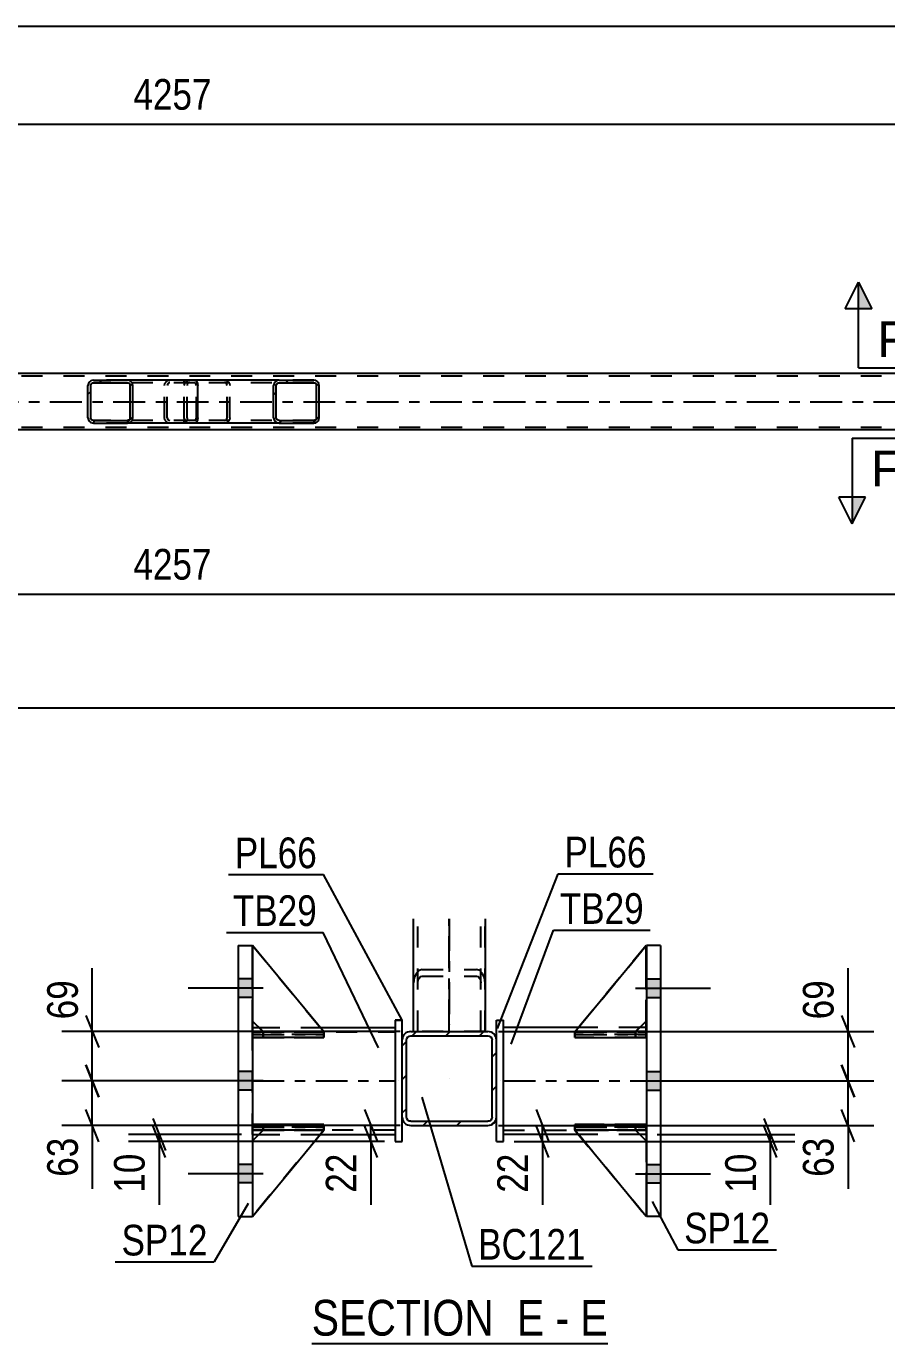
# Model space of a CAD drawing. Header units: millimetres. Extents: x 0 to 841, y 0 to 594.
# Drawn here: x 226.2 to 306.6, y 139.6 to 262.7 of the extents above; entities that cross this region are included whole.
import ezdxf

# ---------------------------------------------------------------- set-up
doc = ezdxf.new("R2010")
doc.units = ezdxf.units.MM
doc.linetypes.add('DXK_LINE_DOT2', pattern=[3.9198, 1.9599, -1.9599])
doc.linetypes.add('DXK_LINE_DOT3', pattern=[5.9187, 2.979, -0.9799, 0.9799, -0.9799])
doc.styles.add('Arial', font='ARIAL.TTF', dxfattribs={"height": 0.2})
doc.styles.add('Arial Narrow', font='ARIALN.TTF', dxfattribs={"height": 0.2})

# ---------------------------------------------------------------- blocks, each defined once
blk = doc.blocks.new('Unknown-404166606-19 - 6371')
at = {"color": 6, "linetype": 'Continuous'}
blk.add_line((252.86, 139.63), (280.51, 139.63), dxfattribs=at)
at = {"color": 0, "linetype": 'Continuous'}
for points in [[(270.97, 140.38), (270.97, 143.88), (252.86, 143.88), (252.86, 140.38)], [(274.58, 140.38), (274.58, 143.88), (272.02, 143.88), (272.02, 140.38)], [(276.9, 140.38), (276.9, 143.88), (275.63, 143.88), (275.63, 140.38)], [(280.51, 140.38), (280.51, 143.88), (277.95, 143.88), (277.95, 140.38)]]:
    blk.add_wipeout(points, dxfattribs=at)
at = {"color": 7, "linetype": 'Continuous', "style": 'Arial Narrow'}
for s, p in [('SECTION ', (252.86, 140.38)), ('E', (272.02, 140.38)), ('E', (277.95, 140.38)), ('-', (275.63, 140.38))]:
    blk.add_text(s, height=3.34, dxfattribs=at).set_placement(p)
blk = doc.blocks.new('Part-404166606-6492 - 6371')
at = {"color": 2, "linetype": 'Continuous'}
for p, q in [((285.45, 176.84), (284.12, 176.84)), ((284.12, 176.84), (284.12, 151.51)), ((285.45, 176.84), (285.45, 151.51)), ((285.45, 151.51), (284.12, 151.51))]:
    blk.add_line(p, q, dxfattribs=at)
blk = doc.blocks.new('Part-404166606-6487 - 6371')
at = {"color": 2, "linetype": 'Continuous'}
for p, q in [((245.98, 176.84), (247.31, 176.84)), ((245.98, 176.84), (245.98, 151.51)), ((247.31, 176.84), (247.31, 151.51)), ((245.98, 151.51), (247.31, 151.51))]:
    blk.add_line(p, q, dxfattribs=at)
blk = doc.blocks.new('Part-404166606-6423 - 6371')
at = {"color": 2, "linetype": 'Continuous'}
for p, q in [((262.38, 168.8), (262.38, 179.31)), ((269.05, 179.31), (269.05, 168.8))]:
    blk.add_line(p, q, dxfattribs=at)
at = {"color": 7, "linetype": 'DXK_LINE_DOT2'}
for p, q in [((262.78, 168.8), (262.78, 179.31)), ((268.65, 168.8), (268.65, 179.31)), ((269.05, 168.8), (262.38, 168.8))]:
    blk.add_line(p, q, dxfattribs=at)
at = {"color": 7, "linetype": 'DXK_LINE_DOT3'}
blk.add_line((265.71, 168.8), (265.71, 179.31), dxfattribs=at)
blk = doc.blocks.new('Bolt-404166606-6384 - 6371')
at = {"linetype": 'Continuous'}
for points in [[(285.45, 171.97), (285.45, 173.71), (284.12, 173.71), (284.12, 171.97)], [(285.45, 171.97), (285.45, 173.71), (284.12, 173.71), (284.12, 171.97)], [(285.45, 171.97), (285.45, 173.71), (284.12, 173.71), (284.12, 171.97)], [(285.45, 163.31), (285.45, 165.04), (284.12, 165.04), (284.12, 163.31)], [(285.45, 163.31), (285.45, 165.04), (284.12, 165.04), (284.12, 163.31)], [(285.45, 154.64), (285.45, 156.37), (284.12, 156.37), (284.12, 154.64)], [(285.45, 154.64), (285.45, 156.37), (284.12, 156.37), (284.12, 154.64)], [(285.45, 154.64), (285.45, 156.37), (284.12, 156.37), (284.12, 154.64)]]:
    blk.add_hatch(color=1, dxfattribs=at).paths.add_polyline_path(points)
at = {"color": 1, "linetype": 'Continuous'}
for p, q in [((284.12, 173.71), (285.45, 173.71)), ((284.12, 173.71), (285.45, 173.71)), ((284.12, 173.71), (285.45, 173.71)), ((283.12, 172.84), (290.12, 172.84)), ((283.12, 172.84), (290.12, 172.84)), ((283.12, 172.84), (290.12, 172.84)), ((284.12, 171.97), (285.45, 171.97)), ((284.12, 171.97), (285.45, 171.97)), ((284.12, 171.97), (285.45, 171.97)), ((284.12, 165.04), (285.45, 165.04)), ((284.12, 165.04), (285.45, 165.04)), ((283.12, 164.17), (290.12, 164.17)), ((283.12, 164.17), (290.12, 164.17)), ((284.12, 163.31), (285.45, 163.31)), ((284.12, 163.31), (285.45, 163.31)), ((284.12, 156.37), (285.45, 156.37)), ((284.12, 156.37), (285.45, 156.37)), ((284.12, 156.37), (285.45, 156.37)), ((283.12, 155.51), (290.12, 155.51)), ((283.12, 155.51), (290.12, 155.51)), ((283.12, 155.51), (290.12, 155.51)), ((284.12, 154.64), (285.45, 154.64)), ((284.12, 154.64), (285.45, 154.64)), ((284.12, 154.64), (285.45, 154.64))]:
    blk.add_line(p, q, dxfattribs=at)
blk = doc.blocks.new('Bolt-404166606-6385 - 6371')
at = {"linetype": 'Continuous'}
for points in [[(247.31, 171.97), (247.31, 173.71), (245.98, 173.71), (245.98, 171.97)], [(247.31, 171.97), (247.31, 173.71), (245.98, 173.71), (245.98, 171.97)], [(247.31, 171.97), (247.31, 173.71), (245.98, 173.71), (245.98, 171.97)], [(247.31, 163.31), (247.31, 165.04), (245.98, 165.04), (245.98, 163.31)], [(247.31, 163.31), (247.31, 165.04), (245.98, 165.04), (245.98, 163.31)], [(247.31, 154.64), (247.31, 156.37), (245.98, 156.37), (245.98, 154.64)], [(247.31, 154.64), (247.31, 156.37), (245.98, 156.37), (245.98, 154.64)], [(247.31, 154.64), (247.31, 156.37), (245.98, 156.37), (245.98, 154.64)]]:
    blk.add_hatch(color=1, dxfattribs=at).paths.add_polyline_path(points)
at = {"color": 1, "linetype": 'Continuous'}
for p, q in [((247.31, 173.71), (245.98, 173.71)), ((247.31, 173.71), (245.98, 173.71)), ((247.31, 173.71), (245.98, 173.71)), ((248.31, 172.84), (241.31, 172.84)), ((248.31, 172.84), (241.31, 172.84)), ((248.31, 172.84), (241.31, 172.84)), ((247.31, 171.97), (245.98, 171.97)), ((247.31, 171.97), (245.98, 171.97)), ((247.31, 171.97), (245.98, 171.97)), ((247.31, 165.04), (245.98, 165.04)), ((247.31, 165.04), (245.98, 165.04)), ((248.31, 164.17), (241.31, 164.17)), ((248.31, 164.17), (241.31, 164.17)), ((247.31, 163.31), (245.98, 163.31)), ((247.31, 163.31), (245.98, 163.31)), ((247.31, 156.37), (245.98, 156.37)), ((247.31, 156.37), (245.98, 156.37)), ((247.31, 156.37), (245.98, 156.37)), ((248.31, 155.51), (241.31, 155.51)), ((248.31, 155.51), (241.31, 155.51)), ((248.31, 155.51), (241.31, 155.51)), ((247.31, 154.64), (245.98, 154.64)), ((247.31, 154.64), (245.98, 154.64)), ((247.31, 154.64), (245.98, 154.64))]:
    blk.add_line(p, q, dxfattribs=at)
blk = doc.blocks.new('Part-404166606-6425 - 6371')
at = {"color": 7, "linetype": 'DXK_LINE_DOT2'}
for p, q in [((262.38, 168.8), (262.38, 179.31)), ((262.78, 168.8), (262.78, 179.31)), ((268.65, 168.8), (268.65, 179.31)), ((269.05, 168.8), (269.05, 179.31)), ((262.44, 173.82), (262.38, 173.34)), ((262.62, 174.22), (262.44, 173.82)), ((262.88, 174.49), (262.62, 174.22)), ((262.78, 173.34), (262.81, 173.58)), ((262.81, 173.58), (262.9, 173.78)), ((263.18, 174.59), (262.88, 174.49)), ((262.9, 173.78), (263.03, 173.92)), ((263.03, 173.92), (263.18, 173.97)), ((263.18, 174.59), (268.25, 174.59)), ((263.18, 173.97), (268.25, 173.97)), ((268.55, 174.49), (268.25, 174.59)), ((268.25, 173.97), (268.4, 173.92)), ((268.4, 173.92), (268.53, 173.78)), ((268.53, 173.78), (268.62, 173.58)), ((268.81, 174.22), (268.55, 174.49)), ((268.62, 173.58), (268.65, 173.34)), ((268.99, 173.82), (268.81, 174.22)), ((269.05, 173.34), (268.99, 173.82)), ((262.38, 168.8), (269.05, 168.8))]:
    blk.add_line(p, q, dxfattribs=at)
at = {"color": 7, "linetype": 'DXK_LINE_DOT3'}
blk.add_line((265.71, 179.31), (265.71, 169.42), dxfattribs=at)
blk = doc.blocks.new('Part-404166606-6443 - 6371')
at = {"color": 2, "linetype": 'Continuous'}
for p, q in [((277.78, 169.17), (270.78, 169.17)), ((284.12, 169.17), (283.52, 169.17)), ((277.77, 159.17), (270.78, 159.17)), ((284.12, 159.17), (283.51, 159.17))]:
    blk.add_line(p, q, dxfattribs=at)
at = {"color": 7, "linetype": 'DXK_LINE_DOT2'}
for p, q in [((270.78, 159.17), (270.78, 169.17)), ((284.12, 168.77), (270.78, 168.77)), ((283.52, 169.17), (277.78, 169.17)), ((284.12, 169.17), (284.12, 159.17)), ((270.78, 159.57), (284.12, 159.57)), ((283.51, 159.17), (277.77, 159.17))]:
    blk.add_line(p, q, dxfattribs=at)
at = {"color": 7, "linetype": 'DXK_LINE_DOT3'}
blk.add_line((270.78, 164.17), (284.12, 164.17), dxfattribs=at)
blk = doc.blocks.new('Part-404166606-6448 - 6371')
at = {"color": 2, "linetype": 'Continuous'}
for p, q in [((270.11, 169.84), (270.78, 169.84)), ((270.11, 168), (270.11, 169.84)), ((270.78, 158.51), (270.78, 169.84)), ((270.11, 158.51), (270.11, 160.8)), ((270.11, 158.51), (270.78, 158.51))]:
    blk.add_line(p, q, dxfattribs=at)
at = {"color": 7, "linetype": 'DXK_LINE_DOT2'}
for p, q in [((270.11, 169.84), (270.78, 169.84)), ((270.11, 160.8), (270.11, 168)), ((270.11, 158.51), (270.78, 158.51))]:
    blk.add_line(p, q, dxfattribs=at)
at = {"color": 7, "linetype": 'DXK_LINE_DOT3'}
blk.add_line((270.45, 164.18), (270.45, 164.18), dxfattribs=at)
blk = doc.blocks.new('Part-404166606-6453 - 6371')
at = {"color": 2, "linetype": 'Continuous'}
for p, q in [((260.65, 169.84), (261.31, 169.84)), ((260.65, 169.84), (260.65, 158.51)), ((261.31, 168), (261.31, 169.84)), ((261.31, 158.51), (261.31, 160.8)), ((260.65, 158.51), (261.31, 158.51))]:
    blk.add_line(p, q, dxfattribs=at)
at = {"color": 7, "linetype": 'DXK_LINE_DOT2'}
for p, q in [((261.31, 169.84), (260.65, 169.84)), ((261.31, 160.8), (261.31, 168)), ((260.65, 158.51), (261.31, 158.51))]:
    blk.add_line(p, q, dxfattribs=at)
at = {"color": 7, "linetype": 'DXK_LINE_DOT3'}
blk.add_line((260.98, 164.18), (260.98, 164.18), dxfattribs=at)
blk = doc.blocks.new('Part-404166606-6458 - 6371')
at = {"color": 2, "linetype": 'Continuous'}
for p, q in [((247.31, 169.17), (247.91, 169.17)), ((253.65, 169.17), (260.65, 169.17)), ((247.31, 159.17), (247.92, 159.17)), ((253.66, 159.17), (260.65, 159.17))]:
    blk.add_line(p, q, dxfattribs=at)
at = {"color": 7, "linetype": 'DXK_LINE_DOT2'}
for p, q in [((247.31, 159.17), (247.31, 169.17)), ((247.31, 168.77), (260.65, 168.77)), ((247.91, 169.17), (253.65, 169.17)), ((260.65, 169.17), (260.65, 159.17)), ((260.65, 159.57), (247.31, 159.57)), ((247.92, 159.17), (253.66, 159.17))]:
    blk.add_line(p, q, dxfattribs=at)
at = {"color": 7, "linetype": 'DXK_LINE_DOT3'}
blk.add_line((247.31, 164.17), (260.65, 164.17), dxfattribs=at)
blk = doc.blocks.new('Part-404166606-6461 - 6371')
at = {"color": 7, "linetype": 'DXK_LINE_DOT2'}
for p, q in [((277.45, 159.57), (283.11, 159.57)), ((284.11, 151.51), (277.45, 159.57)), ((277.45, 159.57), (277.45, 159.57)), ((283.11, 159.57), (277.45, 159.57)), ((277.45, 159.57), (284.11, 151.51)), ((283.11, 159.57), (284.11, 158.57)), ((283.11, 159.57), (283.11, 159.57)), ((284.11, 158.57), (283.11, 159.57)), ((284.11, 158.57), (284.11, 151.51))]:
    blk.add_line(p, q, dxfattribs=at)
at = {"color": 7, "linetype": 'DXK_LINE_DOT3'}
for p, q in [((277.45, 159.57), (284.11, 159.57)), ((284.11, 159.57), (284.11, 151.51))]:
    blk.add_line(p, q, dxfattribs=at)
blk = doc.blocks.new('Part-404166606-6464 - 6371')
at = {"color": 2, "linetype": 'Continuous'}
for p, q in [((277.45, 159.57), (277.45, 159.57)), ((283.11, 159.57), (277.45, 159.57)), ((284.11, 151.51), (277.45, 159.57)), ((283.11, 159.57), (283.11, 159.57)), ((283.11, 159.57), (284.11, 158.57))]:
    blk.add_line(p, q, dxfattribs=at)
at = {"color": 7, "linetype": 'DXK_LINE_DOT2'}
for p, q in [((277.45, 159.57), (283.11, 159.57)), ((284.11, 151.51), (277.45, 159.57)), ((283.11, 159.57), (284.11, 158.57)), ((284.11, 158.57), (284.11, 151.51))]:
    blk.add_line(p, q, dxfattribs=at)
at = {"color": 7, "linetype": 'DXK_LINE_DOT3'}
for p, q in [((277.45, 159.57), (284.11, 159.57)), ((284.11, 159.57), (284.11, 151.51))]:
    blk.add_line(p, q, dxfattribs=at)
blk = doc.blocks.new('Part-404166606-6467 - 6371')
at = {"color": 7, "linetype": 'DXK_LINE_DOT2'}
for p, q in [((284.11, 176.84), (277.45, 168.77)), ((277.45, 168.77), (284.11, 176.84)), ((284.11, 169.77), (284.11, 176.84)), ((277.45, 168.77), (283.11, 168.77)), ((277.45, 168.77), (277.45, 168.77)), ((283.11, 168.77), (277.45, 168.77)), ((283.11, 168.77), (284.11, 169.77)), ((283.11, 168.77), (284.11, 169.77)), ((283.11, 168.77), (283.11, 168.77))]:
    blk.add_line(p, q, dxfattribs=at)
at = {"color": 7, "linetype": 'DXK_LINE_DOT3'}
for p, q in [((284.11, 168.77), (284.11, 176.84)), ((277.45, 168.77), (284.11, 168.77))]:
    blk.add_line(p, q, dxfattribs=at)
blk = doc.blocks.new('Part-404166606-6470 - 6371')
at = {"color": 2, "linetype": 'Continuous'}
for p, q in [((277.45, 168.77), (284.11, 176.84)), ((284.11, 176.84), (284.11, 176.84)), ((278.28, 168.77), (277.45, 168.77)), ((277.45, 168.77), (277.45, 168.77)), ((283.12, 168.78), (284.11, 169.77))]:
    blk.add_line(p, q, dxfattribs=at)
at = {"color": 7, "linetype": 'DXK_LINE_DOT2'}
for p, q in [((284.11, 176.84), (277.45, 168.77)), ((284.11, 176.84), (284.11, 176.84)), ((284.11, 169.77), (284.11, 176.84)), ((283.11, 168.77), (277.45, 168.77)), ((283.11, 168.77), (278.28, 168.77)), ((283.11, 168.77), (284.11, 169.77)), ((283.11, 168.77), (283.12, 168.78)), ((283.11, 168.77), (283.11, 168.77))]:
    blk.add_line(p, q, dxfattribs=at)
at = {"color": 7, "linetype": 'DXK_LINE_DOT3'}
for p, q in [((284.11, 168.77), (284.11, 176.84)), ((277.45, 168.77), (284.11, 168.77))]:
    blk.add_line(p, q, dxfattribs=at)
blk = doc.blocks.new('Part-404166606-6471 - 6371')
at = {"color": 7, "linetype": 'DXK_LINE_DOT2'}
for p, q in [((277.45, 159.58), (277.45, 160.11)), ((277.45, 160.11), (283.12, 160.11)), ((284.11, 160.11), (277.45, 160.11)), ((283.12, 159.58), (283.12, 160.11)), ((283.12, 160.11), (284.12, 160.11)), ((284.11, 159.58), (284.11, 160.11)), ((284.11, 160.11), (284.12, 160.11)), ((284.12, 159.58), (284.12, 160.11)), ((283.12, 159.58), (277.45, 159.58)), ((277.45, 159.58), (284.11, 159.58)), ((284.12, 159.58), (283.12, 159.58)), ((284.11, 159.58), (284.12, 159.58))]:
    blk.add_line(p, q, dxfattribs=at)
at = {"color": 7, "linetype": 'DXK_LINE_DOT3'}
for p, q in [((284.12, 159.84), (277.45, 159.84)), ((277.45, 159.84), (284.11, 159.84))]:
    blk.add_line(p, q, dxfattribs=at)
blk = doc.blocks.new('Part-404166606-6472 - 6371')
at = {"color": 7, "linetype": 'DXK_LINE_DOT2'}
for p, q in [((277.45, 168.24), (277.45, 168.78)), ((277.45, 168.78), (283.12, 168.78)), ((284.11, 168.78), (277.45, 168.78)), ((283.12, 168.24), (283.12, 168.78)), ((283.12, 168.78), (284.12, 168.78)), ((284.11, 168.24), (284.11, 168.78)), ((284.11, 168.78), (284.12, 168.78)), ((284.12, 168.24), (284.12, 168.78)), ((283.12, 168.24), (277.45, 168.24)), ((277.45, 168.24), (284.11, 168.24)), ((284.12, 168.24), (283.12, 168.24)), ((284.11, 168.24), (284.12, 168.24))]:
    blk.add_line(p, q, dxfattribs=at)
at = {"color": 7, "linetype": 'DXK_LINE_DOT3'}
for p, q in [((284.12, 168.51), (277.45, 168.51)), ((277.45, 168.51), (284.11, 168.51))]:
    blk.add_line(p, q, dxfattribs=at)
blk = doc.blocks.new('Part-404166606-6473 - 6371')
at = {"color": 2, "linetype": 'Continuous'}
for p, q in [((277.45, 160.11), (284.12, 160.11)), ((277.45, 160.11), (277.45, 159.58)), ((284.12, 160.11), (284.12, 160.11)), ((284.12, 159.58), (284.12, 160.11)), ((284.12, 159.58), (277.45, 159.58))]:
    blk.add_line(p, q, dxfattribs=at)
at = {"color": 7, "linetype": 'DXK_LINE_DOT2'}
for p, q in [((283.12, 160.11), (277.45, 160.11)), ((284.12, 160.11), (283.12, 160.11)), ((283.12, 160.11), (283.12, 159.58)), ((284.12, 160.11), (284.12, 160.11)), ((277.45, 159.58), (283.12, 159.58)), ((283.12, 159.58), (284.12, 159.58))]:
    blk.add_line(p, q, dxfattribs=at)
blk = doc.blocks.new('Part-404166606-6474 - 6371')
at = {"color": 2, "linetype": 'Continuous'}
for p, q in [((277.45, 168.78), (277.45, 168.78)), ((277.45, 168.78), (277.45, 168.24)), ((284.12, 168.78), (278.28, 168.78)), ((284.12, 168.78), (284.12, 168.78)), ((284.12, 168.78), (284.12, 168.24)), ((277.45, 168.24), (284.12, 168.24))]:
    blk.add_line(p, q, dxfattribs=at)
at = {"color": 7, "linetype": 'DXK_LINE_DOT2'}
for p, q in [((278.28, 168.78), (277.45, 168.78)), ((283.12, 168.78), (277.45, 168.78)), ((283.12, 168.78), (284.12, 168.78)), ((283.12, 168.78), (283.12, 168.24)), ((284.12, 168.78), (284.12, 168.78)), ((277.45, 168.24), (283.12, 168.24)), ((283.12, 168.24), (284.12, 168.24))]:
    blk.add_line(p, q, dxfattribs=at)
blk = doc.blocks.new('Part-404166606-6475 - 6371')
at = {"color": 7, "linetype": 'DXK_LINE_DOT2'}
for p, q in [((248.31, 159.57), (247.31, 158.57)), ((247.31, 151.51), (253.98, 159.57)), ((247.31, 158.57), (248.31, 159.57)), ((253.98, 159.57), (247.31, 151.51)), ((253.98, 159.57), (248.31, 159.57)), ((248.31, 159.57), (248.31, 159.57)), ((248.31, 159.57), (253.98, 159.57)), ((253.98, 159.57), (253.98, 159.57)), ((247.31, 158.57), (247.31, 151.51))]:
    blk.add_line(p, q, dxfattribs=at)
at = {"color": 7, "linetype": 'DXK_LINE_DOT3'}
for p, q in [((253.98, 159.57), (247.31, 159.57)), ((247.31, 159.57), (247.31, 151.51))]:
    blk.add_line(p, q, dxfattribs=at)
blk = doc.blocks.new('Part-404166606-6476 - 6371')
at = {"color": 2, "linetype": 'Continuous'}
for p, q in [((248.31, 159.57), (247.31, 158.57)), ((247.31, 151.51), (253.98, 159.57)), ((253.98, 159.57), (248.31, 159.57)), ((248.31, 159.57), (248.31, 159.57)), ((253.98, 159.57), (253.98, 159.57))]:
    blk.add_line(p, q, dxfattribs=at)
at = {"color": 7, "linetype": 'DXK_LINE_DOT2'}
for p, q in [((247.31, 158.57), (248.31, 159.57)), ((247.31, 151.51), (253.98, 159.57)), ((248.31, 159.57), (253.98, 159.57)), ((247.31, 158.57), (247.31, 151.51))]:
    blk.add_line(p, q, dxfattribs=at)
at = {"color": 7, "linetype": 'DXK_LINE_DOT3'}
for p, q in [((253.98, 159.57), (247.31, 159.57)), ((247.31, 159.57), (247.31, 151.51))]:
    blk.add_line(p, q, dxfattribs=at)
blk = doc.blocks.new('Part-404166606-6477 - 6371')
at = {"color": 7, "linetype": 'DXK_LINE_DOT2'}
for p, q in [((247.31, 169.77), (247.31, 176.84)), ((247.31, 176.84), (253.98, 168.77)), ((247.31, 176.84), (253.98, 168.77)), ((248.31, 168.77), (247.31, 169.77)), ((248.31, 168.77), (247.31, 169.77)), ((253.98, 168.77), (248.31, 168.77)), ((248.31, 168.77), (248.31, 168.77)), ((248.31, 168.77), (253.98, 168.77)), ((253.98, 168.77), (253.98, 168.77))]:
    blk.add_line(p, q, dxfattribs=at)
at = {"color": 7, "linetype": 'DXK_LINE_DOT3'}
for p, q in [((247.31, 168.77), (247.31, 176.84)), ((253.98, 168.77), (247.31, 168.77))]:
    blk.add_line(p, q, dxfattribs=at)
blk = doc.blocks.new('Part-404166606-6478 - 6371')
at = {"color": 2, "linetype": 'Continuous'}
for p, q in [((247.31, 176.84), (247.31, 176.84)), ((253.98, 168.77), (247.32, 176.84)), ((248.31, 168.78), (247.31, 169.77)), ((253.15, 168.77), (253.98, 168.77)), ((253.98, 168.77), (253.98, 168.77))]:
    blk.add_line(p, q, dxfattribs=at)
at = {"color": 7, "linetype": 'DXK_LINE_DOT2'}
for p, q in [((247.31, 176.84), (253.98, 168.77)), ((247.32, 176.84), (247.31, 176.84)), ((247.31, 169.77), (247.31, 176.84)), ((248.31, 168.77), (247.31, 169.77)), ((248.31, 168.77), (248.31, 168.78)), ((253.98, 168.77), (248.31, 168.77)), ((248.31, 168.77), (248.31, 168.77)), ((248.31, 168.77), (253.15, 168.77))]:
    blk.add_line(p, q, dxfattribs=at)
at = {"color": 7, "linetype": 'DXK_LINE_DOT3'}
for p, q in [((247.31, 168.77), (247.31, 176.84)), ((253.98, 168.77), (247.31, 168.77))]:
    blk.add_line(p, q, dxfattribs=at)
blk = doc.blocks.new('Part-404166606-6479 - 6371')
at = {"color": 7, "linetype": 'DXK_LINE_DOT2'}
for p, q in [((247.31, 160.11), (248.31, 160.11)), ((253.98, 160.11), (247.31, 160.11)), ((247.31, 160.11), (247.31, 160.11)), ((247.31, 160.11), (247.31, 159.58)), ((247.31, 160.11), (247.31, 159.58)), ((248.31, 160.11), (253.98, 160.11)), ((248.31, 160.11), (248.31, 159.58)), ((253.98, 160.11), (253.98, 159.58)), ((248.31, 159.58), (247.31, 159.58)), ((247.31, 159.58), (253.98, 159.58)), ((247.31, 159.58), (247.31, 159.58)), ((253.98, 159.58), (248.31, 159.58))]:
    blk.add_line(p, q, dxfattribs=at)
blk = doc.blocks.new('Part-404166606-6480 - 6371')
at = {"color": 7, "linetype": 'DXK_LINE_DOT2'}
for p, q in [((247.31, 168.78), (248.31, 168.78)), ((253.98, 168.78), (247.31, 168.78)), ((247.31, 168.78), (247.31, 168.78)), ((247.31, 168.78), (247.31, 168.24)), ((247.31, 168.78), (247.31, 168.24)), ((248.31, 168.78), (253.98, 168.78)), ((248.31, 168.78), (248.31, 168.24)), ((253.98, 168.78), (253.98, 168.24)), ((248.31, 168.24), (247.31, 168.24)), ((247.31, 168.24), (253.98, 168.24)), ((247.31, 168.24), (247.31, 168.24)), ((253.98, 168.24), (248.31, 168.24))]:
    blk.add_line(p, q, dxfattribs=at)
at = {"color": 7, "linetype": 'DXK_LINE_DOT3'}
for p, q in [((247.31, 168.51), (253.98, 168.51)), ((253.98, 168.51), (247.31, 168.51))]:
    blk.add_line(p, q, dxfattribs=at)
blk = doc.blocks.new('Part-404166606-6481 - 6371')
at = {"color": 2, "linetype": 'Continuous'}
for p, q in [((247.31, 159.58), (247.31, 160.11)), ((253.98, 160.11), (247.31, 160.11)), ((253.98, 159.58), (253.98, 160.11)), ((253.98, 159.58), (247.31, 159.58)), ((247.31, 159.58), (247.31, 159.58))]:
    blk.add_line(p, q, dxfattribs=at)
at = {"color": 7, "linetype": 'DXK_LINE_DOT2'}
for p, q in [((248.31, 160.11), (247.31, 160.11)), ((248.31, 159.58), (248.31, 160.11)), ((253.98, 160.11), (248.31, 160.11)), ((247.31, 159.58), (248.31, 159.58)), ((248.31, 159.58), (253.98, 159.58))]:
    blk.add_line(p, q, dxfattribs=at)
at = {"color": 7, "linetype": 'DXK_LINE_DOT3'}
for p, q in [((247.31, 159.84), (253.98, 159.84)), ((253.98, 159.84), (247.31, 159.84))]:
    blk.add_line(p, q, dxfattribs=at)
blk = doc.blocks.new('Part-404166606-6482 - 6371')
at = {"color": 2, "linetype": 'Continuous'}
for p, q in [((247.31, 168.24), (247.31, 168.78)), ((247.31, 168.78), (253.15, 168.78)), ((253.98, 168.24), (253.98, 168.78)), ((253.98, 168.78), (253.98, 168.78)), ((253.98, 168.24), (247.31, 168.24)), ((247.31, 168.24), (247.31, 168.24))]:
    blk.add_line(p, q, dxfattribs=at)
at = {"color": 7, "linetype": 'DXK_LINE_DOT2'}
for p, q in [((248.31, 168.78), (247.31, 168.78)), ((248.31, 168.24), (248.31, 168.78)), ((248.31, 168.78), (253.98, 168.78)), ((247.31, 168.24), (248.31, 168.24)), ((248.31, 168.24), (253.98, 168.24))]:
    blk.add_line(p, q, dxfattribs=at)
blk = doc.blocks.new('Part-404166606-6521 - 6371')
at = {"linetype": 'Continuous'}
h = blk.add_hatch(dxfattribs=at)
h.set_pattern_fill('', scale=0.7, style=0, pattern_type=0)
h.set_pattern_definition([(45, (269.6207, 160.0619), (-1.57154, 1.57154), [])])
h.paths.add_polyline_path([(269.31, 160), (269.62, 160.06), (269.88, 160.24), (270.05, 160.49), (270.11, 160.8), (270.11, 168), (270.05, 168.31), (269.88, 168.57), (269.62, 168.74), (269.31, 168.8), (262.11, 168.8), (261.81, 168.74), (261.55, 168.57), (261.38, 168.31), (261.31, 168), (261.31, 160.8), (261.38, 160.49), (261.55, 160.24), (261.81, 160.06), (262.11, 160)])
h.paths.add_polyline_path([(262.11, 160.4), (261.96, 160.43), (261.83, 160.52), (261.74, 160.65), (261.71, 160.8), (261.71, 168), (261.74, 168.15), (261.83, 168.28), (261.96, 168.37), (262.11, 168.4), (269.31, 168.4), (269.47, 168.37), (269.6, 168.28), (269.68, 168.15), (269.71, 168), (269.71, 160.8), (269.68, 160.65), (269.6, 160.52), (269.47, 160.43), (269.31, 160.4)])
at = {"color": 2, "linetype": 'Continuous'}
for p, q in [((262.11, 168.8), (261.81, 168.74)), ((262.11, 168.8), (269.31, 168.8)), ((269.62, 168.74), (269.31, 168.8)), ((261.38, 168.31), (261.31, 168)), ((261.31, 160.8), (261.31, 168)), ((261.71, 168), (261.74, 168.15)), ((261.71, 160.8), (261.71, 168)), ((261.74, 168.15), (261.83, 168.28)), ((261.83, 168.28), (261.96, 168.37)), ((261.96, 168.37), (262.11, 168.4)), ((262.11, 168.4), (269.31, 168.4)), ((269.31, 168.4), (269.47, 168.37)), ((269.47, 168.37), (269.6, 168.28)), ((269.6, 168.28), (269.68, 168.15)), ((269.68, 168.15), (269.71, 168)), ((269.71, 160.8), (269.71, 168)), ((270.11, 168), (270.05, 168.31)), ((270.11, 160.8), (270.11, 168)), ((261.31, 160.8), (261.38, 160.49)), ((261.74, 160.65), (261.71, 160.8)), ((261.83, 160.52), (261.74, 160.65)), ((261.81, 160.06), (262.11, 160)), ((261.96, 160.43), (261.83, 160.52)), ((262.11, 160.4), (261.96, 160.43)), ((262.11, 160.4), (269.31, 160.4)), ((262.11, 160), (269.31, 160)), ((269.47, 160.43), (269.31, 160.4)), ((269.31, 160), (269.62, 160.06)), ((269.6, 160.52), (269.47, 160.43)), ((269.68, 160.65), (269.6, 160.52)), ((269.71, 160.8), (269.68, 160.65)), ((270.05, 160.49), (270.11, 160.8))]:
    blk.add_line(p, q, dxfattribs=at)
at = {"color": 7, "linetype": 'DXK_LINE_DOT3'}
blk.add_line((265.71, 164.4), (265.71, 164.4), dxfattribs=at)
at = {"color": 2, "linetype": 'Continuous'}
for centre, start, end in [((262.11, 168), 112.5, 157.5), ((269.31, 168), 22.5, 67.5), ((262.11, 160.8), 202.5, 247.5), ((269.31, 160.8), 292.5, 337.5)]:
    blk.add_arc(centre, 0.8, start, end, dxfattribs=at)
blk = doc.blocks.new('Part-404166606-3677 - 3614')
at = {"color": 2, "linetype": 'Continuous'}
for p, q in [((324.19, 230.27), (159.92, 230.27)), ((324.19, 224.99), (159.92, 224.99))]:
    blk.add_line(p, q, dxfattribs=at)
at = {"color": 7, "linetype": 'DXK_LINE_DOT2'}
for p, q in [((721.6, 230.03), (62.68, 230.03)), ((721.6, 225.23), (62.68, 225.23))]:
    blk.add_line(p, q, dxfattribs=at)
at = {"color": 7, "linetype": 'DXK_LINE_DOT3'}
blk.add_line((62.68, 227.63), (721.6, 227.63), dxfattribs=at)
blk = doc.blocks.new('Part-404166606-3790 - 3614')
at = {"linetype": 'Continuous'}
h = blk.add_hatch(dxfattribs=at)
h.set_pattern_fill('', scale=0.7, style=0, pattern_type=0)
h.set_pattern_definition([(45, (236.1062, 229.3374), (-1.57154, 1.57154), [])])
h.paths.add_polyline_path([(236.14, 229.15), (236.11, 229.34), (236, 229.49), (235.83, 229.6), (235.64, 229.63), (232.46, 229.63), (232.27, 229.6), (232.1, 229.49), (231.99, 229.34), (231.95, 229.15), (231.95, 226.11), (231.99, 225.93), (232.1, 225.77), (232.27, 225.67), (232.46, 225.63), (235.64, 225.63), (235.83, 225.67), (236, 225.77), (236.11, 225.93), (236.14, 226.11)])
h.paths.add_polyline_path([(235.87, 226.02), (235.82, 225.94), (235.74, 225.89), (235.64, 225.87), (232.46, 225.87), (232.36, 225.89), (232.28, 225.94), (232.23, 226.02), (232.21, 226.11), (232.21, 229.15), (232.23, 229.25), (232.28, 229.32), (232.36, 229.38), (232.46, 229.39), (235.64, 229.39), (235.74, 229.38), (235.82, 229.32), (235.87, 229.25), (235.89, 229.15), (235.89, 226.11)])
at = {"color": 2, "linetype": 'Continuous'}
for p, q in [((231.99, 229.34), (231.95, 229.15)), ((231.95, 226.11), (231.95, 229.15)), ((232.21, 229.15), (232.23, 229.25)), ((232.21, 226.11), (232.21, 229.15)), ((232.23, 229.25), (232.28, 229.32)), ((232.46, 229.63), (232.27, 229.6)), ((232.28, 229.32), (232.36, 229.38)), ((232.36, 229.38), (232.46, 229.39)), ((232.46, 229.63), (235.64, 229.63)), ((232.46, 229.39), (235.64, 229.39)), ((241.94, 229.63), (235.64, 229.63)), ((235.83, 229.6), (235.64, 229.63)), ((235.64, 229.39), (235.74, 229.38)), ((235.74, 229.38), (235.82, 229.32)), ((235.82, 229.32), (235.87, 229.25)), ((235.87, 229.25), (235.89, 229.15)), ((235.89, 226.11), (235.89, 229.15)), ((236.14, 229.15), (236.11, 229.34)), ((236.14, 226.11), (236.14, 229.15)), ((241.94, 229.63), (242.05, 229.6)), ((242.05, 229.6), (242.13, 229.49)), ((242.13, 229.49), (242.19, 229.34)), ((242.19, 229.34), (242.21, 229.15)), ((242.21, 226.11), (242.21, 229.15)), ((231.95, 226.11), (231.99, 225.93)), ((232.23, 226.02), (232.21, 226.11)), ((232.28, 225.94), (232.23, 226.02)), ((232.27, 225.67), (232.46, 225.63)), ((232.36, 225.89), (232.28, 225.94)), ((232.46, 225.87), (232.36, 225.89)), ((232.46, 225.87), (235.64, 225.87)), ((232.46, 225.63), (235.64, 225.63)), ((235.74, 225.89), (235.64, 225.87)), ((235.64, 225.63), (235.83, 225.67)), ((241.94, 225.63), (235.64, 225.63)), ((235.82, 225.94), (235.74, 225.89)), ((235.87, 226.02), (235.82, 225.94)), ((235.89, 226.11), (235.87, 226.02)), ((236.11, 225.93), (236.14, 226.11)), ((242.05, 225.67), (241.94, 225.63)), ((242.13, 225.77), (242.05, 225.67)), ((242.19, 225.93), (242.13, 225.77)), ((242.21, 226.11), (242.19, 225.93))]:
    blk.add_line(p, q, dxfattribs=at)
at = {"color": 7, "linetype": 'DXK_LINE_DOT2'}
for p, q in [((235.64, 229.63), (232.46, 229.63)), ((241.94, 229.39), (232.46, 229.39)), ((239.1, 229.15), (239.14, 229.34)), ((239.1, 226.11), (239.1, 229.15)), ((239.38, 229.25), (239.36, 229.15)), ((239.36, 226.11), (239.36, 229.15)), ((239.43, 229.32), (239.38, 229.25)), ((239.42, 229.6), (239.61, 229.63)), ((239.51, 229.38), (239.43, 229.32)), ((239.61, 229.39), (239.51, 229.38)), ((240.95, 229.39), (240.95, 229.63)), ((241.99, 229.38), (241.94, 229.39)), ((242.04, 229.32), (241.99, 229.38)), ((242.07, 229.25), (242.04, 229.32)), ((242.08, 229.15), (242.07, 229.25)), ((242.08, 226.11), (242.08, 229.15)), ((241.94, 225.87), (232.46, 225.87)), ((235.64, 225.63), (232.46, 225.63)), ((239.14, 225.93), (239.1, 226.11)), ((239.36, 226.11), (239.38, 226.02)), ((239.38, 226.02), (239.43, 225.94)), ((239.61, 225.63), (239.42, 225.67)), ((239.43, 225.94), (239.45, 225.93)), ((239.45, 225.93), (239.51, 225.89)), ((239.51, 225.89), (239.61, 225.87)), ((240.95, 225.63), (240.95, 225.87)), ((241.94, 225.87), (241.99, 225.89)), ((241.99, 225.89), (242.04, 225.94)), ((242.04, 225.94), (242.07, 226.02)), ((242.07, 226.02), (242.08, 226.11))]:
    blk.add_line(p, q, dxfattribs=at)
at = {"color": 2, "linetype": 'Continuous'}
for centre, start, end in [((232.44, 229.14), 111.1941, 156.1506), ((235.66, 229.14), 23.8494, 68.8059), ((232.44, 226.13), 203.8494, 248.8059), ((235.66, 226.13), 291.1941, 336.1506)]:
    blk.add_arc(centre, 0.492, start, end, dxfattribs=at)
at = {"color": 7, "linetype": 'DXK_LINE_DOT2'}
for centre, start, end in [((239.59, 229.14), 111.1941, 156.1506), ((239.59, 226.13), 203.8494, 248.8059)]:
    blk.add_arc(centre, 0.492, start, end, dxfattribs=at)
blk = doc.blocks.new('Part-404166606-3791 - 3614')
at = {"linetype": 'Continuous'}
h = blk.add_hatch(dxfattribs=at)
h.set_pattern_fill('', scale=0.7, style=0, pattern_type=0)
h.set_pattern_definition([(45, (253.517, 229.3374), (-1.57154, 1.57154), [])])
h.paths.add_polyline_path([(253.56, 229.15), (253.52, 229.34), (253.41, 229.49), (253.24, 229.6), (253.05, 229.63), (249.81, 229.63), (249.61, 229.6), (249.45, 229.49), (249.34, 229.34), (249.3, 229.15), (249.3, 226.11), (249.34, 225.93), (249.45, 225.77), (249.61, 225.67), (249.81, 225.63), (253.05, 225.63), (253.24, 225.67), (253.41, 225.77), (253.52, 225.93), (253.56, 226.11)])
h.paths.add_polyline_path([(253.28, 226.02), (253.23, 225.94), (253.14, 225.89), (253.05, 225.87), (249.81, 225.87), (249.71, 225.89), (249.63, 225.94), (249.57, 226.02), (249.55, 226.11), (249.55, 229.15), (249.57, 229.25), (249.63, 229.32), (249.71, 229.38), (249.81, 229.39), (253.05, 229.39), (253.14, 229.38), (253.23, 229.32), (253.28, 229.25), (253.3, 229.15), (253.3, 226.11)])
at = {"color": 7, "linetype": 'DXK_LINE_DOT2'}
for p, q in [((240.95, 229.15), (240.99, 229.34)), ((240.95, 226.11), (240.95, 229.15)), ((241.22, 229.25), (241.21, 229.15)), ((241.21, 226.11), (241.21, 229.15)), ((241.28, 229.32), (241.22, 229.25)), ((241.27, 229.6), (241.46, 229.63)), ((241.36, 229.38), (241.28, 229.32)), ((241.46, 229.39), (241.36, 229.38)), ((241.94, 229.63), (241.46, 229.63)), ((253.05, 229.39), (241.46, 229.39)), ((244.7, 229.63), (244.89, 229.6)), ((244.79, 229.38), (244.7, 229.39)), ((244.88, 229.32), (244.79, 229.38)), ((244.93, 229.25), (244.88, 229.32)), ((244.95, 229.15), (244.93, 229.25)), ((244.95, 226.11), (244.95, 229.15)), ((245.17, 229.34), (245.21, 229.15)), ((245.21, 226.11), (245.21, 229.15)), ((253.05, 229.63), (249.81, 229.63)), ((240.99, 225.93), (240.95, 226.11)), ((241.21, 226.11), (241.22, 226.02)), ((241.22, 226.02), (241.28, 225.94)), ((241.46, 225.63), (241.27, 225.67)), ((241.28, 225.94), (241.36, 225.89)), ((241.36, 225.89), (241.46, 225.87)), ((253.05, 225.87), (241.46, 225.87)), ((241.94, 225.63), (241.46, 225.63)), ((244.7, 225.87), (244.79, 225.89)), ((244.89, 225.67), (244.7, 225.63)), ((244.79, 225.89), (244.88, 225.94)), ((244.88, 225.94), (244.93, 226.02)), ((244.93, 226.02), (244.95, 226.11)), ((245.21, 226.11), (245.17, 225.93)), ((253.05, 225.63), (249.81, 225.63))]:
    blk.add_line(p, q, dxfattribs=at)
at = {"color": 2, "linetype": 'Continuous'}
for p, q in [((249.81, 229.63), (241.94, 229.63)), ((249.34, 229.34), (249.3, 229.15)), ((249.3, 226.11), (249.3, 229.15)), ((249.55, 229.15), (249.57, 229.25)), ((249.55, 226.11), (249.55, 229.15)), ((249.57, 229.25), (249.63, 229.32)), ((249.81, 229.63), (249.61, 229.6)), ((249.63, 229.32), (249.71, 229.38)), ((249.71, 229.38), (249.81, 229.39)), ((249.81, 229.63), (253.05, 229.63)), ((249.81, 229.39), (253.05, 229.39)), ((253.24, 229.6), (253.05, 229.63)), ((253.05, 229.39), (253.14, 229.38)), ((253.14, 229.38), (253.23, 229.32)), ((253.23, 229.32), (253.28, 229.25)), ((253.28, 229.25), (253.3, 229.15)), ((253.3, 226.11), (253.3, 229.15)), ((253.56, 229.15), (253.52, 229.34)), ((253.56, 226.11), (253.56, 229.15)), ((249.81, 225.63), (241.94, 225.63)), ((249.3, 226.11), (249.34, 225.93)), ((249.57, 226.02), (249.55, 226.11)), ((249.63, 225.94), (249.57, 226.02)), ((249.61, 225.67), (249.81, 225.63)), ((249.71, 225.89), (249.63, 225.94)), ((249.81, 225.87), (249.71, 225.89)), ((249.81, 225.87), (253.05, 225.87)), ((249.81, 225.63), (253.05, 225.63)), ((253.14, 225.89), (253.05, 225.87)), ((253.05, 225.63), (253.24, 225.67)), ((253.23, 225.94), (253.14, 225.89)), ((253.28, 226.02), (253.23, 225.94)), ((253.3, 226.11), (253.28, 226.02)), ((253.52, 225.93), (253.56, 226.11))]:
    blk.add_line(p, q, dxfattribs=at)
at = {"color": 7, "linetype": 'DXK_LINE_DOT2'}
for centre, start, end in [((241.44, 229.13), 110.7583, 155.68), ((244.72, 229.13), 24.32, 69.2417), ((241.44, 226.13), 204.32, 249.2417), ((244.72, 226.13), 290.7583, 335.68)]:
    blk.add_arc(centre, 0.496, start, end, dxfattribs=at)
at = {"color": 2, "linetype": 'Continuous'}
for centre, start, end in [((249.79, 229.13), 110.7583, 155.68), ((253.06, 229.13), 24.32, 69.2417), ((249.79, 226.13), 204.32, 249.2417), ((253.06, 226.13), 290.7583, 335.68)]:
    blk.add_arc(centre, 0.496, start, end, dxfattribs=at)
blk = doc.blocks.new('StraightDimension-404166606-37894 - 6371')
at = {"color": 7, "linetype": 'Continuous'}
for p, q in [((295.1, 160.67), (296.3, 157.67)), ((296.3, 157.01), (295.1, 160.01)), ((285.12, 159.17), (298.1, 159.17)), ((295.7, 158.51), (295.7, 159.17)), ((271.78, 158.51), (298.1, 158.51)), ((295.7, 158.51), (295.7, 152.6)), ((295.7, 158.51), (295.7, 152.6))]:
    blk.add_line(p, q, dxfattribs=at)
at = {"color": 0}
blk.add_wipeout([(294.95, 157.98), (290.75, 157.98), (290.75, 153.13), (294.95, 153.13)], dxfattribs=at)
at = {"color": 3, "style": 'Arial Narrow'}
blk.add_text('10', height=2.863, rotation=90.0002, dxfattribs=at).set_placement((294.35, 153.73))
blk = doc.blocks.new('StraightDimension-404166606-37854 - 6371')
at = {"color": 7, "linetype": 'Continuous'}
for p, q in [((302.36, 165.67), (303.56, 162.67)), ((289.87, 164.17), (305.36, 164.17)), ((302.96, 160), (302.96, 164.17)), ((303.56, 158.5), (302.36, 161.5)), ((270.31, 160), (305.36, 160)), ((302.96, 160), (302.96, 154.09)), ((302.96, 160), (302.96, 154.09))]:
    blk.add_line(p, q, dxfattribs=at)
at = {"color": 0}
blk.add_wipeout([(302.21, 159.48), (298.01, 159.48), (298.01, 154.62), (302.21, 154.62)], dxfattribs=at)
at = {"color": 3, "style": 'Arial Narrow'}
blk.add_text('63', height=2.863, rotation=90.0002, dxfattribs=at).set_placement((301.61, 155.22))
blk = doc.blocks.new('StraightDimension-404166606-37883 - 6371')
at = {"color": 7, "linetype": 'Continuous'}
for p, q in [((238, 160.67), (239.2, 157.67)), ((239.2, 157.01), (238, 160.01)), ((246.31, 159.17), (235.75, 159.17)), ((238.6, 158.51), (238.6, 159.17)), ((259.65, 158.51), (235.75, 158.51)), ((238.6, 158.51), (238.6, 152.6)), ((238.6, 158.51), (238.6, 152.6))]:
    blk.add_line(p, q, dxfattribs=at)
at = {"color": 0}
blk.add_wipeout([(237.85, 157.98), (233.65, 157.98), (233.65, 153.13), (237.85, 153.13)], dxfattribs=at)
at = {"color": 3, "style": 'Arial Narrow'}
blk.add_text('10', height=2.863, rotation=90.0002, dxfattribs=at).set_placement((237.25, 153.73))
blk = doc.blocks.new('StraightDimension-404166606-37905 - 6371')
at = {"color": 7, "linetype": 'Continuous'}
for p, q in [((257.79, 161.5), (258.99, 158.5)), ((261.11, 160), (255.54, 160)), ((258.99, 157.01), (257.79, 160.01)), ((258.39, 158.51), (258.39, 160)), ((259.65, 158.51), (255.54, 158.51)), ((258.39, 158.51), (258.39, 152.6)), ((258.39, 158.51), (258.39, 152.6))]:
    blk.add_line(p, q, dxfattribs=at)
at = {"color": 0}
blk.add_wipeout([(257.64, 157.98), (253.44, 157.98), (253.44, 153.13), (257.64, 153.13)], dxfattribs=at)
at = {"color": 3, "style": 'Arial Narrow'}
blk.add_text('22', height=2.863, rotation=90.0002, dxfattribs=at).set_placement((257.04, 153.73))
blk = doc.blocks.new('StraightDimension-404166606-37834 - 6371')
at = {"color": 7, "linetype": 'Continuous'}
for p, q in [((232.36, 168.8), (232.36, 174.71)), ((232.36, 168.8), (232.36, 174.71)), ((231.76, 170.3), (232.96, 167.3)), ((261.11, 168.8), (229.51, 168.8)), ((232.36, 164.17), (232.36, 168.8)), ((232.96, 162.67), (231.76, 165.67)), ((241.36, 164.17), (229.51, 164.17))]:
    blk.add_line(p, q, dxfattribs=at)
at = {"color": 0}
blk.add_wipeout([(231.61, 174.18), (227.41, 174.18), (227.41, 169.33), (231.61, 169.33)], dxfattribs=at)
at = {"color": 3, "style": 'Arial Narrow'}
blk.add_text('69', height=2.863, rotation=90.0002, dxfattribs=at).set_placement((231.01, 169.93))
blk = doc.blocks.new('StraightDimension-404166606-37835 - 6371')
at = {"color": 7, "linetype": 'Continuous'}
for p, q in [((231.76, 165.67), (232.96, 162.67)), ((241.36, 164.17), (229.51, 164.17)), ((232.36, 160), (232.36, 164.17)), ((232.96, 158.5), (231.76, 161.5)), ((261.11, 160), (229.51, 160)), ((232.36, 160), (232.36, 154.09)), ((232.36, 160), (232.36, 154.09))]:
    blk.add_line(p, q, dxfattribs=at)
at = {"color": 0}
blk.add_wipeout([(231.61, 159.48), (227.41, 159.48), (227.41, 154.62), (231.61, 154.62)], dxfattribs=at)
at = {"color": 3, "style": 'Arial Narrow'}
blk.add_text('63', height=2.863, rotation=90.0002, dxfattribs=at).set_placement((231.01, 155.22))
blk = doc.blocks.new('StraightDimension-404166606-37853 - 6371')
at = {"color": 7, "linetype": 'Continuous'}
for p, q in [((302.96, 168.8), (302.96, 174.71)), ((302.96, 168.8), (302.96, 174.71)), ((302.36, 170.3), (303.56, 167.3)), ((270.31, 168.8), (305.36, 168.8)), ((302.96, 164.17), (302.96, 168.8)), ((303.56, 162.67), (302.36, 165.67)), ((289.87, 164.17), (305.36, 164.17))]:
    blk.add_line(p, q, dxfattribs=at)
at = {"color": 0}
blk.add_wipeout([(302.21, 174.18), (298.01, 174.18), (298.01, 169.33), (302.21, 169.33)], dxfattribs=at)
at = {"color": 3, "style": 'Arial Narrow'}
blk.add_text('69', height=2.863, rotation=90.0002, dxfattribs=at).set_placement((301.61, 169.93))
blk = doc.blocks.new('StraightDimension-404166606-37916 - 6371')
at = {"color": 7, "linetype": 'Continuous'}
for p, q in [((273.81, 161.5), (275.01, 158.5)), ((270.31, 160), (276.81, 160)), ((275.01, 157.01), (273.81, 160.01)), ((274.41, 158.51), (274.41, 160)), ((271.78, 158.51), (276.81, 158.51)), ((274.41, 158.51), (274.41, 152.6)), ((274.41, 158.51), (274.41, 152.6))]:
    blk.add_line(p, q, dxfattribs=at)
at = {"color": 0}
blk.add_wipeout([(273.66, 157.98), (269.46, 157.98), (269.46, 153.13), (273.66, 153.13)], dxfattribs=at)
at = {"color": 3, "style": 'Arial Narrow'}
blk.add_text('22', height=2.863, rotation=90.0002, dxfattribs=at).set_placement((273.06, 153.73))
blk = doc.blocks.new('StraightDimension-404166606-19207 - 3614')
at = {"color": 7, "linetype": 'Continuous'}
blk.add_line((53.42, 199.02), (730.86, 199.02), dxfattribs=at)
blk = doc.blocks.new('StraightDimension-404166606-14226 - 3614')
at = {"color": 7, "linetype": 'Continuous'}
for p, q in [((154.72, 215.59), (154.72, 201.05)), ((324.99, 215.59), (324.99, 201.05)), ((156.22, 210.26), (153.22, 209.06)), ((154.72, 209.66), (324.99, 209.66)), ((323.49, 209.06), (326.49, 210.26))]:
    blk.add_line(p, q, dxfattribs=at)
at = {"color": 0}
blk.add_wipeout([(244.11, 210.41), (244.11, 214.61), (235.6, 214.61), (235.6, 210.41)], dxfattribs=at)
at = {"color": 3, "style": 'Arial Narrow'}
blk.add_text('4257', height=2.863, dxfattribs=at).set_placement((236.2, 211.01))
at = {"color": 0, "linetype": 'Continuous'}
blk.add_wipeout([(324.39, 208.96), (320.19, 208.96), (320.19, 200.45), (324.39, 200.45)], dxfattribs=at)
at = {"color": 3, "linetype": 'Continuous', "style": 'Arial Narrow'}
blk.add_text('7510', height=2.863, rotation=90.0002, dxfattribs=at).set_placement((323.79, 201.05))
blk = doc.blocks.new('StraightDimension-404166606-14249 - 3614')
at = {"color": 7, "linetype": 'Continuous'}
for p, q in [((154.72, 239.67), (154.72, 256.41)), ((324.99, 239.67), (324.99, 256.41)), ((156.22, 254.16), (153.22, 252.96)), ((154.72, 253.56), (324.99, 253.56)), ((323.49, 252.96), (326.49, 254.16))]:
    blk.add_line(p, q, dxfattribs=at)
at = {"color": 0}
blk.add_wipeout([(244.11, 254.31), (244.11, 258.51), (235.6, 258.51), (235.6, 254.31)], dxfattribs=at)
at = {"color": 3, "style": 'Arial Narrow'}
blk.add_text('4257', height=2.863, dxfattribs=at).set_placement((236.2, 254.91))
blk = doc.blocks.new('StraightDimension-404166606-19240 - 3614')
at = {"color": 7, "linetype": 'Continuous'}
blk.add_line((54.06, 262.7), (730.22, 262.7), dxfattribs=at)
blk = doc.blocks.new('Mark-404166606-6488 - 6371')
at = {"color": 0}
blk.add_wipeout([(295.69, 149), (295.69, 152), (287.65, 152), (287.65, 149)], dxfattribs=at)
blk.add_wipeout([(295.69, 149), (295.69, 152), (287.65, 152), (287.65, 149)], dxfattribs=at)
at = {"color": 30, "linetype": 'Continuous'}
for p, q in [((284.65, 152.92), (287.05, 148.4)), ((287.05, 148.4), (296.29, 148.4))]:
    blk.add_line(p, q, dxfattribs=at)
at = {"color": 3, "style": 'Arial Narrow'}
blk.add_text('SP12', height=2.863, dxfattribs=at).set_placement((287.65, 149))
blk = doc.blocks.new('Mark-404166606-6439 - 6371')
at = {"color": 0}
blk.add_wipeout([(283.89, 178.85), (283.89, 181.85), (276.03, 181.85), (276.03, 178.85)], dxfattribs=at)
blk.add_wipeout([(283.89, 178.85), (283.89, 181.85), (276.03, 181.85), (276.03, 178.85)], dxfattribs=at)
at = {"color": 30, "linetype": 'Continuous'}
for p, q in [((271.5, 167.6), (275.43, 178.25)), ((275.43, 178.25), (284.49, 178.25))]:
    blk.add_line(p, q, dxfattribs=at)
at = {"color": 3, "style": 'Arial Narrow'}
blk.add_text('TB29', height=2.863, dxfattribs=at).set_placement((276.03, 178.85))
blk = doc.blocks.new('Mark-404166606-6444 - 6371')
at = {"color": 0}
blk.add_wipeout([(284.15, 184.12), (284.15, 187.12), (276.47, 187.12), (276.47, 184.12)], dxfattribs=at)
blk.add_wipeout([(284.15, 184.12), (284.15, 187.12), (276.47, 187.12), (276.47, 184.12)], dxfattribs=at)
at = {"color": 30, "linetype": 'Continuous'}
for p, q in [((270.22, 169.08), (275.87, 183.52)), ((275.87, 183.52), (284.75, 183.52))]:
    blk.add_line(p, q, dxfattribs=at)
at = {"color": 3, "style": 'Arial Narrow'}
blk.add_text('PL66', height=2.863, dxfattribs=at).set_placement((276.47, 184.12))
blk = doc.blocks.new('Mark-404166606-6449 - 6371')
at = {"color": 0}
blk.add_wipeout([(253.35, 184.05), (253.35, 187.05), (245.67, 187.05), (245.67, 184.05)], dxfattribs=at)
blk.add_wipeout([(253.35, 184.05), (253.35, 187.05), (245.67, 187.05), (245.67, 184.05)], dxfattribs=at)
at = {"color": 30, "linetype": 'Continuous'}
for p in [(245.07, 183.45), (261.31, 169.84)]:
    blk.add_line(p, (253.95, 183.45), dxfattribs=at)
at = {"color": 3, "style": 'Arial Narrow'}
blk.add_text('PL66', height=2.863, dxfattribs=at).set_placement((245.67, 184.05))
blk = doc.blocks.new('Mark-404166606-6517 - 6371')
at = {"color": 0}
blk.add_wipeout([(278.46, 147.48), (278.46, 150.48), (268.41, 150.48), (268.41, 147.48)], dxfattribs=at)
blk.add_wipeout([(278.46, 147.48), (278.46, 150.48), (268.41, 150.48), (268.41, 147.48)], dxfattribs=at)
at = {"color": 30, "linetype": 'Continuous'}
for p, q in [((263.14, 162.67), (267.81, 146.88)), ((267.81, 146.88), (279.06, 146.88))]:
    blk.add_line(p, q, dxfattribs=at)
at = {"color": 3, "style": 'Arial Narrow'}
blk.add_text('BC121', height=2.863, dxfattribs=at).set_placement((268.41, 147.48))
blk = doc.blocks.new('Mark-404166606-6454 - 6371')
at = {"color": 0}
blk.add_wipeout([(253.34, 178.65), (253.34, 181.65), (245.49, 181.65), (245.49, 178.65)], dxfattribs=at)
blk.add_wipeout([(253.34, 178.65), (253.34, 181.65), (245.49, 181.65), (245.49, 178.65)], dxfattribs=at)
at = {"color": 30, "linetype": 'Continuous'}
for p in [(244.89, 178.05), (259.11, 167.28)]:
    blk.add_line(p, (253.94, 178.05), dxfattribs=at)
at = {"color": 3, "style": 'Arial Narrow'}
blk.add_text('TB29', height=2.863, dxfattribs=at).set_placement((245.49, 178.65))
blk = doc.blocks.new('Mark-404166606-6483 - 6371')
at = {"color": 0}
blk.add_wipeout([(243.13, 147.87), (243.13, 150.87), (235.09, 150.87), (235.09, 147.87)], dxfattribs=at)
blk.add_wipeout([(243.13, 147.87), (243.13, 150.87), (235.09, 150.87), (235.09, 147.87)], dxfattribs=at)
at = {"color": 30, "linetype": 'Continuous'}
for p in [(246.91, 152.72), (234.49, 147.27)]:
    blk.add_line(p, (243.73, 147.27), dxfattribs=at)
at = {"color": 3, "style": 'Arial Narrow'}
blk.add_text('SP12', height=2.863, dxfattribs=at).set_placement((235.09, 147.87))
blk = doc.blocks.new('SectionMark-404166606-3976 - 3614')
at = {"linetype": 'Continuous'}
for points in [[(303.34, 218.72), (304.59, 218.72), (303.34, 216.22)], [(349.48, 218.72), (350.73, 218.72), (350.73, 216.22)]]:
    blk.add_hatch(color=6, dxfattribs=at).paths.add_polyline_path(points)
at = {"color": 6, "linetype": 'Continuous'}
for p, q in [((303.34, 224.22), (311.34, 224.22)), ((303.34, 224.22), (303.34, 216.22)), ((350.73, 224.22), (342.73, 224.22)), ((350.73, 224.22), (350.73, 216.22)), ((303.34, 216.22), (302.09, 218.72)), ((304.59, 218.72), (302.09, 218.72)), ((303.34, 216.22), (304.59, 218.72)), ((349.48, 218.72), (351.98, 218.72)), ((350.73, 216.22), (349.48, 218.72)), ((351.98, 218.72), (350.73, 216.22))]:
    blk.add_line(p, q, dxfattribs=at)
at = {"color": 0, "linetype": 'Continuous'}
for points in [[(307.94, 219.72), (307.94, 223.22), (305.09, 223.22), (305.09, 219.72)], [(348.98, 219.72), (348.98, 223.22), (346.13, 223.22), (346.13, 219.72)]]:
    blk.add_wipeout(points, dxfattribs=at)
at = {"color": 3, "linetype": 'Continuous', "style": 'Arial'}
for p in [(305.09, 219.72), (346.13, 219.72)]:
    blk.add_text('F', height=3.34, dxfattribs=at).set_placement(p)
blk = doc.blocks.new('SectionMark-404166606-3980 - 3614')
at = {"linetype": 'Continuous'}
for points in [[(305.19, 236.29), (303.94, 236.29), (303.94, 238.79)], [(350.88, 236.29), (349.63, 236.29), (350.88, 238.79)]]:
    blk.add_hatch(color=6, dxfattribs=at).paths.add_polyline_path(points)
at = {"color": 6, "linetype": 'Continuous'}
for p, q in [((302.69, 236.29), (303.94, 238.79)), ((303.94, 230.79), (303.94, 238.79)), ((303.94, 238.79), (305.19, 236.29)), ((350.88, 238.79), (349.63, 236.29)), ((350.88, 230.79), (350.88, 238.79)), ((350.88, 238.79), (352.13, 236.29)), ((305.19, 236.29), (302.69, 236.29)), ((349.63, 236.29), (352.13, 236.29)), ((303.94, 230.79), (311.94, 230.79)), ((350.88, 230.79), (342.88, 230.79))]:
    blk.add_line(p, q, dxfattribs=at)
at = {"color": 0, "linetype": 'Continuous'}
for points in [[(308.54, 231.79), (308.54, 235.29), (305.69, 235.29), (305.69, 231.79)], [(349.13, 231.79), (349.13, 235.29), (346.28, 235.29), (346.28, 231.79)]]:
    blk.add_wipeout(points, dxfattribs=at)
at = {"color": 3, "linetype": 'Continuous', "style": 'Arial'}
for p in [(305.69, 231.79), (346.28, 231.79)]:
    blk.add_text('F', height=3.34, dxfattribs=at).set_placement(p)

msp = doc.modelspace()

# ---------------------------------------------------------------- block references
for name in ['StraightDimension-404166606-14249 - 3614', 'Part-404166606-3677 - 3614', 'Part-404166606-3790 - 3614', 'Part-404166606-3791 - 3614', 'StraightDimension-404166606-19207 - 3614', 'Part-404166606-6423 - 6371', 'Part-404166606-6425 - 6371', 'Part-404166606-6487 - 6371', 'Part-404166606-6477 - 6371', 'Part-404166606-6478 - 6371', 'Part-404166606-6467 - 6371', 'Part-404166606-6470 - 6371', 'Part-404166606-6492 - 6371', 'Bolt-404166606-6385 - 6371', 'Bolt-404166606-6384 - 6371', 'Part-404166606-6453 - 6371', 'Part-404166606-6448 - 6371', 'Part-404166606-6458 - 6371', 'Part-404166606-6480 - 6371', 'Part-404166606-6482 - 6371', 'Part-404166606-6521 - 6371', 'Part-404166606-6443 - 6371', 'Part-404166606-6472 - 6371', 'Part-404166606-6474 - 6371', 'Part-404166606-6479 - 6371', 'Part-404166606-6481 - 6371', 'Part-404166606-6471 - 6371', 'Part-404166606-6473 - 6371', 'Part-404166606-6475 - 6371', 'Part-404166606-6476 - 6371', 'Part-404166606-6461 - 6371', 'Part-404166606-6464 - 6371', 'Unknown-404166606-19 - 6371']:
    msp.add_blockref(name, (0, 0))

# ---------------------------------------------------------------- next in the draw order: block references
for name in ['StraightDimension-404166606-19240 - 3614', 'SectionMark-404166606-3976 - 3614', 'StraightDimension-404166606-14226 - 3614', 'StraightDimension-404166606-37834 - 6371', 'StraightDimension-404166606-37883 - 6371', 'StraightDimension-404166606-37894 - 6371']:
    msp.add_blockref(name, (0, 0))

# ---------------------------------------------------------------- next in the draw order: block references
for name in ['SectionMark-404166606-3980 - 3614', 'Mark-404166606-6449 - 6371', 'StraightDimension-404166606-37854 - 6371', 'StraightDimension-404166606-37905 - 6371', 'Mark-404166606-6483 - 6371', 'Mark-404166606-6488 - 6371']:
    msp.add_blockref(name, (0, 0))

# ---------------------------------------------------------------- next in the draw order: block references
for name in ['Mark-404166606-6454 - 6371', 'StraightDimension-404166606-37853 - 6371', 'StraightDimension-404166606-37835 - 6371', 'StraightDimension-404166606-37916 - 6371']:
    msp.add_blockref(name, (0, 0))

# ---------------------------------------------------------------- next in the draw order: block references
for name in ['Mark-404166606-6439 - 6371', 'Mark-404166606-6517 - 6371']:
    msp.add_blockref(name, (0, 0))

# ---------------------------------------------------------------- next in the draw order: block references
msp.add_blockref('Mark-404166606-6444 - 6371', (0, 0))

doc.saveas('drawing.dxf')
